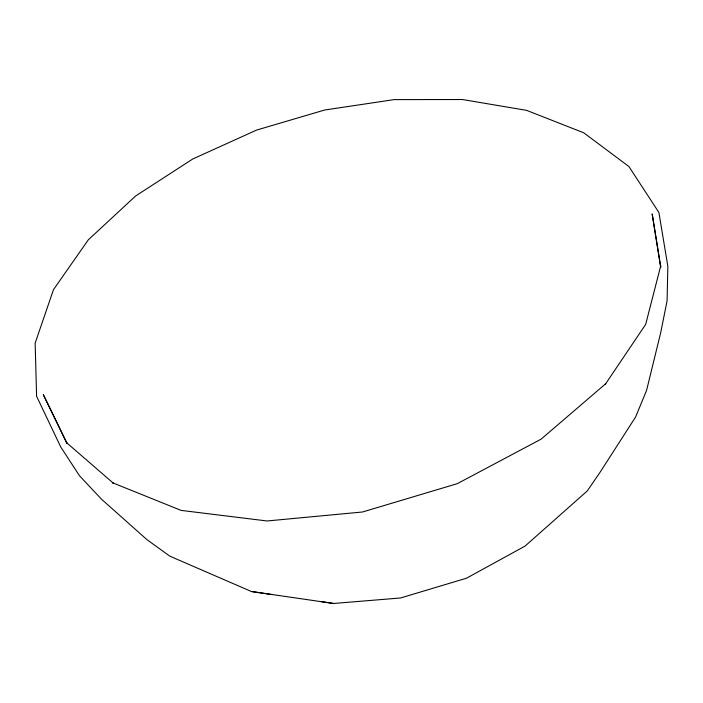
<?xml version="1.0" encoding="UTF-8"?>
<svg xmlns="http://www.w3.org/2000/svg" width="703" height="703" viewBox="0 0 703 703"><rect width="100%" height="100%" fill="white"/><g stroke="black" fill="none" stroke-linecap="round" stroke-linejoin="round"><path stroke-width="1.05" d="M251.366 591.495L333.565 603.473L400.587 597.972L466.537 578.2L525.071 546.082L587.269 490.949L600.107 472.214L635.582 417.046L646.575 390.393L660.723 332.616L667.077 300.84L667.85 266.34L658.904 212.482L628.904 166.523L583.78 132.814L526.644 110.371L462.477 99.527L394.137 99.615L324.61 110.028L256.604 130.073L192.727 159.001L135.67 195.952L88.314 239.82L53.49 289.645L35.15 343.099L36.6 396.299L60.686 446.862L79.483 475.746L101.531 499.235L146.848 539.561L169.854 556.178L251.366 591.495L271.841 594.553M320.445 601.487L333.565 603.473M66.732 442.969L43.287 394.585L66.934 443.127L66.372 442.503L113.139 483.023L112.41 482.706L181.102 510.396L267.087 520.976L362.52 511.995L457.301 483.664L541.143 439.129L605.714 383.733L605.327 384.286L645.67 324.408L660.741 265.796L660.6 266.63L652.164 213.897L660.794 267.456"/></g></svg>
